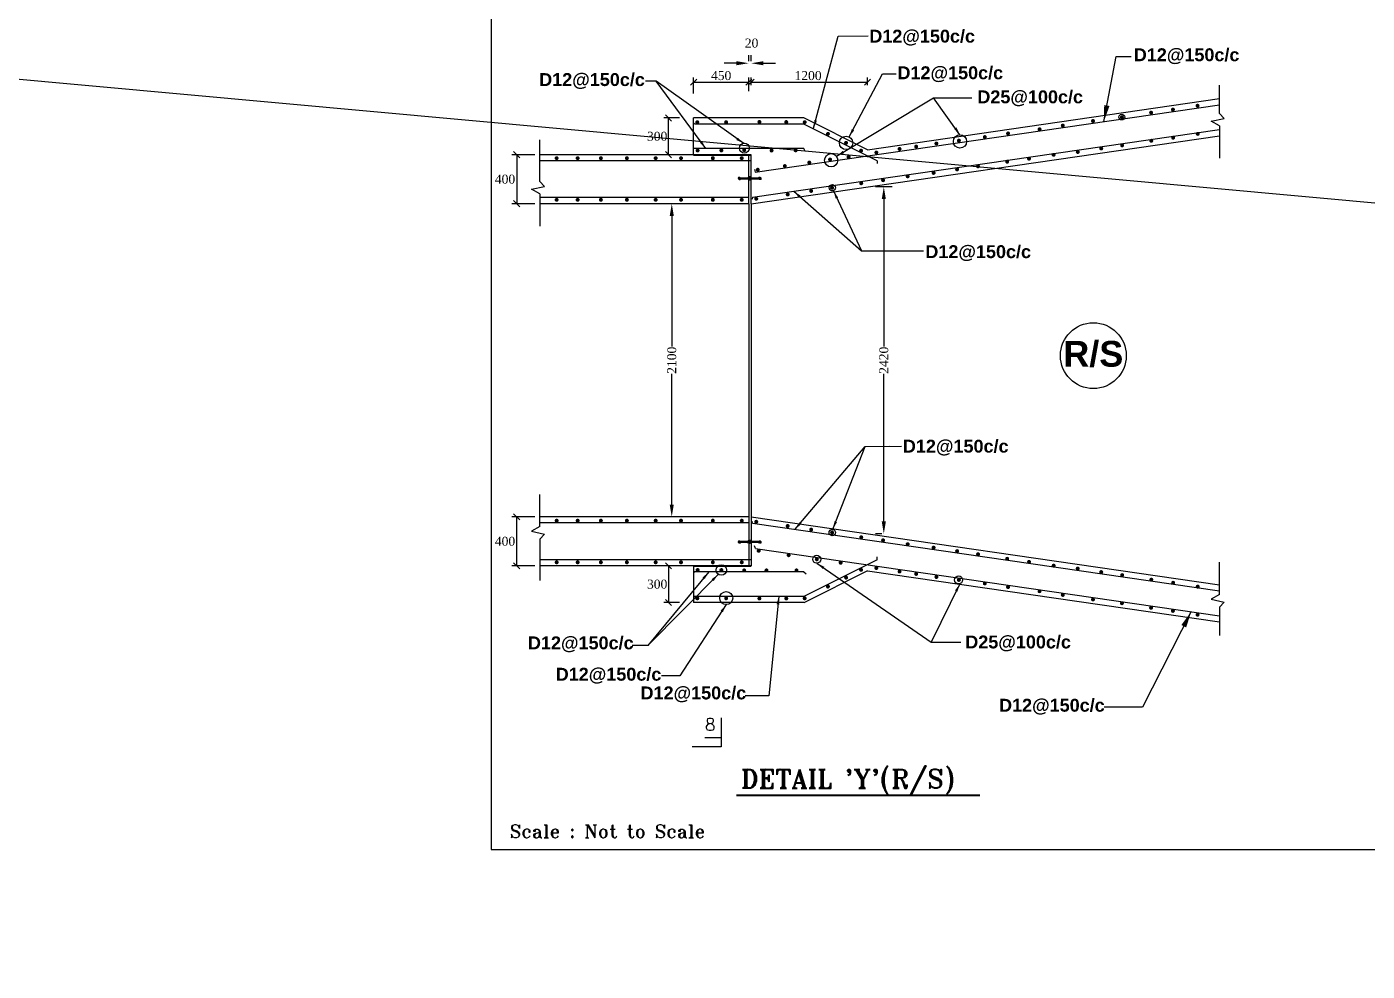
# Model space of a CAD drawing. Extents: x -298162 to 1078160, y -513173 to -216568.
# Drawn here: x 387188 to 403610, y -290084 to -278521 of the extents above; entities that cross this region are included whole.
import ezdxf

# ---------------------------------------------------------------- set-up
doc = ezdxf.new("R2010")
doc.units = 0
doc.header["$MEASUREMENT"] = 0
doc.layers.get('0').update_dxf_attribs({"linetype": 'CONTINUOUS'})
doc.layers.get('DEFPOINTS').update_dxf_attribs({"linetype": 'CONTINUOUS'})
doc.layers.add('LINE', color=7, linetype='CONTINUOUS')
doc.layers.add('TEXT', color=10, linetype='CONTINUOUS')
doc.styles.add('BIG', font='ROMANT.SHX')
doc.styles.add('RB', font='sanssb__.ttf')
doc.styles.get("Standard").update_dxf_attribs({"font": 'times.ttf', "height": 250})
doc.dimstyles.new('3', dxfattribs={"dimtxt": 225, "dimasz": 350, "dimexe": 100, "dimexo": 25, "dimgap": 9, "dimtad": 0, "dimdec": 0, "dimzin": 0, "dimdsep": 46, "dimtxsty": 'Standard', "dimcen": 0, "dimclrt": 256, "dimadec": 0, "dimazin": 0, "dimtfac": 1, "dimtdec": 0, "dimtofl": 0, "dimtmove": 2, "dimatfit": 3, "dimfxl": 1, "dimtolj": 1, "dimtzin": 0, "dimarcsym": 0})
doc.dimstyles.new('Oblique', dxfattribs={"dimtxt": 75, "dimasz": 75, "dimexe": 60, "dimexo": 60, "dimgap": 25, "dimtad": 2, "dimtih": 1, "dimtoh": 1, "dimdec": 0, "dimzin": 0, "dimdsep": 46, "dimtxsty": 'Standard', "dimblk": 'OBLIQUE', "dimcen": 0, "dimadec": 0, "dimazin": 0, "dimtfac": 1, "dimtdec": 0, "dimtofl": 0, "dimtmove": 0, "dimatfit": 3, "dimldrblk": 'NONE', "dimfxl": 1, "dimtolj": 1, "dimtzin": 0, "dimarcsym": 0})

# ---------------------------------------------------------------- blocks, each defined once
blk = doc.blocks.new('_Oblique')
at = {"color": 0, "linetype": 'ByBlock', "lineweight": -2}
blk.add_line((-0.5, -0.5), (0.5, 0.5), dxfattribs=at)
blk = doc.blocks.new('*D582')
at = {"layer": 'DEFPOINTS', "color": 0, "lineweight": -2}
for p in [(395204, -285121), (395051, -285571), (395246, -285571)]:
    blk.add_point(p, dxfattribs=at)
at = {"layer": 'LINE', "color": 0, "lineweight": -2}
for p, q in [((395144, -285121), (394991, -285121)), ((395051, -285121), (395051, -285571)), ((395186, -285571), (394991, -285571))]:
    blk.add_line(p, q, dxfattribs=at)
at = {"layer": 'LINE', "color": 0, "lineweight": -2, "xscale": 75, "yscale": 75, "zscale": 75}
for p, rotation in [((395051, -285121), 90), ((395051, -285571), 270)]:
    blk.add_blockref('_Oblique', p, dxfattribs=dict(at, rotation=rotation))
at = {"layer": 'LINE', "color": 0, "insert": (394911, -285346), "char_height": 250, "attachment_point": 5}
blk.add_mtext('\\A1;{\\H0.44x;300}', dxfattribs=at)
blk = doc.blocks.new('_None')
blk = doc.blocks.new('1')
at = {"layer": 'LINE', "const_width": 25}
blk.add_lwpolyline([(12, 0, 1), (37, 0, 1)], format="xyb", close=True, dxfattribs=at)
blk = doc.blocks.new('2')
at = {"layer": 'LINE'}
blk.add_blockref('1', (-25, -25), dxfattribs=at)
blk = doc.blocks.new('*D583')
at = {"layer": 'DEFPOINTS', "color": 0, "lineweight": -2}
for p in [(393190, -284521), (393472, -284521), (393472, -285121)]:
    blk.add_point(p, dxfattribs=at)
at = {"layer": 'LINE', "color": 0, "lineweight": -2}
for p, q in [((393412, -284521), (393130, -284521)), ((393190, -285121), (393190, -284521)), ((393412, -285121), (393130, -285121))]:
    blk.add_line(p, q, dxfattribs=at)
at = {"layer": 'LINE', "color": 0, "lineweight": -2, "xscale": 75, "yscale": 75, "zscale": 75}
for p, rotation in [((393190, -284521), 90), ((393190, -285121), 270)]:
    blk.add_blockref('_Oblique', p, dxfattribs=dict(at, rotation=rotation))
at = {"layer": 'LINE', "color": 0, "insert": (393047, -284821), "char_height": 250, "attachment_point": 5}
blk.add_mtext('\\A1;{\\H0.44x;400}', dxfattribs=at)
blk = doc.blocks.new('*D584')
at = {"layer": 'DEFPOINTS', "color": 0, "lineweight": -2}
for p in [(395051, -279637), (395246, -279637), (395204, -280087)]:
    blk.add_point(p, dxfattribs=at)
at = {"layer": 'LINE', "color": 0, "lineweight": -2}
for p, q in [((395186, -279637), (394991, -279637)), ((395051, -280087), (395051, -279637)), ((395144, -280087), (394991, -280087))]:
    blk.add_line(p, q, dxfattribs=at)
at = {"layer": 'LINE', "color": 0, "lineweight": -2, "xscale": 75, "yscale": 75, "zscale": 75}
for p, rotation in [((395051, -279637), 90), ((395051, -280087), 270)]:
    blk.add_blockref('_Oblique', p, dxfattribs=dict(at, rotation=rotation))
at = {"layer": 'LINE', "color": 0, "insert": (394911, -279862), "char_height": 250, "attachment_point": 5}
blk.add_mtext('\\A1;{\\H0.44x;300}', dxfattribs=at)
blk = doc.blocks.new('*D585')
at = {"layer": 'DEFPOINTS', "color": 0, "lineweight": -2}
for p in [(396063, -279296), (397488, -279200), (397488, -279296)]:
    blk.add_point(p, dxfattribs=at)
at = {"layer": 'LINE', "color": 0, "lineweight": -2}
for p, q in [((396063, -279236), (396063, -279140)), ((397488, -279236), (397488, -279140)), ((396063, -279200), (397488, -279200))]:
    blk.add_line(p, q, dxfattribs=at)
at = {"layer": 'LINE', "color": 0, "lineweight": -2, "xscale": 75, "yscale": 75, "zscale": 75, "rotation": 180}
blk.add_blockref('_Oblique', (396063, -279200), dxfattribs=at)
at = {"layer": 'LINE', "color": 0, "lineweight": -2, "xscale": 75, "yscale": 75, "zscale": 75}
blk.add_blockref('_Oblique', (397488, -279200), dxfattribs=at)
at = {"layer": 'LINE', "color": 0, "insert": (396760, -279119), "char_height": 250, "attachment_point": 5}
blk.add_mtext('\\A1;{\\H0.44x;1200}', dxfattribs=at)
blk = doc.blocks.new('*D586')
at = {"layer": 'DEFPOINTS', "color": 0, "lineweight": -2}
for p in [(396033, -279200), (395358, -279399), (396033, -279368)]:
    blk.add_point(p, dxfattribs=at)
at = {"layer": 'LINE', "color": 0, "lineweight": -2}
for p, q in [((395358, -279339), (395358, -279140)), ((396033, -279308), (396033, -279140)), ((395358, -279200), (396033, -279200))]:
    blk.add_line(p, q, dxfattribs=at)
at = {"layer": 'LINE', "color": 0, "lineweight": -2, "xscale": 75, "yscale": 75, "zscale": 75, "rotation": 180}
blk.add_blockref('_Oblique', (395358, -279200), dxfattribs=at)
at = {"layer": 'LINE', "color": 0, "lineweight": -2, "xscale": 75, "yscale": 75, "zscale": 75}
blk.add_blockref('_Oblique', (396033, -279200), dxfattribs=at)
at = {"layer": 'LINE', "color": 0, "insert": (395695, -279119), "char_height": 250, "attachment_point": 5}
blk.add_mtext('\\A1;{\\H0.44x;450}', dxfattribs=at)
blk = doc.blocks.new('*D587')
at = {"layer": 'DEFPOINTS', "color": 0, "lineweight": -2}
for p in [(393472, -280087), (393190, -280687), (393472, -280687)]:
    blk.add_point(p, dxfattribs=at)
at = {"layer": 'LINE', "color": 0, "lineweight": -2}
for p, q in [((393412, -280087), (393130, -280087)), ((393190, -280087), (393190, -280687)), ((393412, -280687), (393130, -280687))]:
    blk.add_line(p, q, dxfattribs=at)
at = {"layer": 'LINE', "color": 0, "lineweight": -2, "xscale": 75, "yscale": 75, "zscale": 75}
for p, rotation in [((393190, -280087), 90), ((393190, -280687), 270)]:
    blk.add_blockref('_Oblique', p, dxfattribs=dict(at, rotation=rotation))
at = {"layer": 'LINE', "color": 0, "insert": (393047, -280387), "char_height": 250, "attachment_point": 5}
blk.add_mtext('\\A1;{\\H0.44x;400}', dxfattribs=at)
blk = doc.blocks.new('*D590')
at = {"layer": 'DEFPOINTS', "color": 0, "linetype": 'ByBlock', "lineweight": -2}
for p in [(397816, -280480), (397688, -284728), (397688, -284728)]:
    blk.add_point(p, dxfattribs=at)
at = {"layer": 'LINE', "color": 0, "linetype": 'ByBlock', "lineweight": -2}
for p, q in [((397791, -280480), (397588, -280480)), ((397688, -280630), (397688, -282437)), ((397688, -284578), (397688, -282771)), ((397663, -284728), (397588, -284728))]:
    blk.add_line(p, q, dxfattribs=at)
for points in [[(397663, -280630), (397713, -280630), (397688, -280480)], [(397663, -284578), (397713, -284578), (397688, -284728)]]:
    blk.add_solid(points, dxfattribs=at)
at = {"layer": 'LINE', "linetype": 'ByBlock', "lineweight": -2, "insert": (397688, -282604), "char_height": 250, "attachment_point": 5, "rotation": 90}
blk.add_mtext('\\A1;{\\H0.44x;2420}', dxfattribs=at)
blk = doc.blocks.new('*D591')
at = {"layer": 'DEFPOINTS', "color": 0, "linetype": 'ByBlock', "lineweight": -2}
for p in [(395219, -280687), (395090, -284521), (395219, -284521)]:
    blk.add_point(p, dxfattribs=at)
at = {"layer": 'LINE', "color": 0, "linetype": 'ByBlock', "lineweight": -2}
for p, q in [((395194, -280687), (394990, -280687)), ((395090, -280837), (395090, -282437)), ((395090, -284371), (395090, -282771)), ((395194, -284521), (394990, -284521))]:
    blk.add_line(p, q, dxfattribs=at)
for points in [[(395065, -280837), (395115, -280837), (395090, -280687)], [(395065, -284371), (395115, -284371), (395090, -284521)]]:
    blk.add_solid(points, dxfattribs=at)
at = {"layer": 'LINE', "linetype": 'ByBlock', "lineweight": -2, "insert": (395090, -282604), "char_height": 250, "attachment_point": 5, "rotation": 90}
blk.add_mtext('\\A1;{\\H0.44x;2100}', dxfattribs=at)
blk = doc.blocks.new('*D592')
at = {"layer": 'DEFPOINTS', "color": 0, "linetype": 'ByBlock', "lineweight": -2}
for p in [(396033, -278967), (396033, -278967), (396063, -278967)]:
    blk.add_point(p, dxfattribs=at)
at = {"layer": 'LINE', "color": 0, "linetype": 'ByBlock', "lineweight": -2}
for p, q in [((395883, -278967), (395733, -278967)), ((396033, -278942), (396033, -278867)), ((396063, -278942), (396063, -278867)), ((396213, -278967), (396363, -278967))]:
    blk.add_line(p, q, dxfattribs=at)
for points in [[(395883, -278942), (395883, -278992), (396033, -278967)], [(396213, -278942), (396213, -278992), (396063, -278967)]]:
    blk.add_solid(points, dxfattribs=at)
at = {"layer": 'LINE', "linetype": 'ByBlock', "lineweight": -2, "insert": (396068, -278721), "char_height": 250, "attachment_point": 5}
blk.add_mtext('\\A1;{\\H0.44x;20}', dxfattribs=at)
blk = doc.blocks.new('*X25')
at = {"color": 0}
for p, q in [((9135, -17806), (9484, -17457)), ((9135, -17789), (9466, -17457)), ((9135, -17770), (9448, -17458)), ((9136, -17823), (9501, -17458)), ((9137, -17839), (9517, -17460)), ((9137, -17750), (9428, -17460)), ((9140, -17854), (9532, -17462)), ((9141, -17729), (9407, -17463)), ((9143, -17869), (9547, -17465)), ((9146, -17706), (9384, -17468)), ((9146, -17883), (9561, -17469)), ((9150, -17896), (9574, -17473)), ((9154, -17680), (9358, -17476)), ((9155, -17910), (9587, -17477)), ((9160, -17922), (9600, -17482)), ((9165, -17935), (9613, -17487)), ((9167, -17650), (9328, -17489)), ((9171, -17947), (9624, -17493)), ((9177, -17958), (9636, -17499)), ((9184, -17969), (9647, -17506)), ((9189, -17610), (9288, -17511)), ((9190, -17980), (9658, -17513)), ((9198, -17991), (9669, -17520)), ((9205, -18001), (9679, -17527)), ((9213, -18011), (9688, -17535)), ((9221, -18020), (9698, -17543)), ((9230, -18029), (9707, -17552)), ((9239, -18038), (9716, -17561)), ((9248, -18046), (9724, -17570)), ((9257, -18055), (9732, -17580)), ((9267, -18062), (9740, -17589)), ((9277, -18070), (9748, -17600)), ((9288, -18077), (9755, -17610)), ((9299, -18084), (9769, -17614)), ((9310, -18090), (9786, -17614)), ((9322, -18096), (9804, -17614)), ((9334, -18102), (9822, -17614)), ((9346, -18107), (9839, -17614)), ((9359, -18112), (9857, -17614)), ((9372, -18117), (9875, -17614)), ((9386, -18120), (9892, -17614)), ((9400, -18124), (9910, -17614)), ((9415, -18127), (9928, -17614)), ((9430, -18129), (9945, -17614)), ((9446, -18131), (9963, -17614)), ((9463, -18132), (9981, -17614)), ((9481, -18132), (9998, -17614)), ((9500, -18131), (10016, -17614)), ((9520, -18128), (10034, -17614)), ((9541, -18125), (10051, -17614)), ((9564, -18119), (10069, -17614)), ((9591, -18110), (10087, -17614)), ((9622, -18096), (10104, -17614)), ((9666, -18071), (9748, -17988)), ((9762, -17974), (10122, -17614)), ((9780, -17974), (10140, -17614)), ((9797, -17974), (10157, -17614)), ((9815, -17974), (10175, -17614)), ((9833, -17974), (10193, -17614)), ((9850, -17974), (10210, -17614)), ((9868, -17974), (10228, -17614)), ((9886, -17974), (10246, -17614)), ((9904, -17974), (10264, -17614)), ((9921, -17974), (10281, -17614)), ((9939, -17974), (10299, -17614)), ((9957, -17974), (10317, -17614)), ((9974, -17974), (10334, -17614)), ((9992, -17974), (10352, -17614)), ((10010, -17974), (10370, -17614)), ((10027, -17974), (10387, -17614)), ((10045, -17974), (10405, -17614)), ((10063, -17974), (10423, -17614)), ((10080, -17974), (10440, -17614)), ((10098, -17974), (10458, -17614)), ((10116, -17974), (10476, -17614)), ((10133, -17974), (10493, -17614)), ((10151, -17974), (10511, -17614)), ((10169, -17974), (10529, -17614)), ((10186, -17974), (10546, -17614)), ((10204, -17974), (10564, -17614)), ((10222, -17974), (10582, -17614)), ((10239, -17974), (10599, -17614)), ((10257, -17974), (10617, -17614)), ((10275, -17974), (10635, -17614)), ((10292, -17974), (10652, -17614)), ((10310, -17974), (10670, -17614)), ((10328, -17974), (10688, -17614)), ((10345, -17974), (10705, -17614)), ((10363, -17974), (10723, -17614)), ((10381, -17974), (10741, -17614)), ((10399, -17974), (10759, -17614)), ((10416, -17974), (10776, -17614)), ((10434, -17974), (10794, -17614)), ((10452, -17974), (10812, -17614)), ((10469, -17974), (10829, -17614)), ((10487, -17974), (10847, -17614)), ((10505, -17974), (10865, -17614)), ((10522, -17974), (10882, -17614)), ((10540, -17974), (10900, -17614)), ((10558, -17974), (10918, -17614)), ((10575, -17974), (10935, -17614)), ((10593, -17974), (10953, -17614)), ((10611, -17974), (10971, -17614)), ((10628, -17974), (10988, -17614)), ((10646, -17974), (11006, -17614)), ((10664, -17974), (11024, -17614)), ((10681, -17974), (11041, -17614)), ((10699, -17974), (11059, -17614)), ((10717, -17974), (11077, -17614)), ((10734, -17974), (11094, -17614)), ((10752, -17974), (11112, -17614)), ((10770, -17974), (11130, -17614)), ((10787, -17974), (11147, -17614)), ((10805, -17974), (11165, -17614)), ((10823, -17974), (11183, -17614)), ((10840, -17974), (11200, -17614)), ((10858, -17974), (11218, -17614)), ((10876, -17974), (11236, -17614)), ((10893, -17974), (11253, -17614)), ((10911, -17974), (11271, -17614)), ((10929, -17974), (11289, -17614)), ((10947, -17974), (11307, -17614)), ((10964, -17974), (11324, -17614)), ((10982, -17974), (11342, -17614)), ((11000, -17974), (11360, -17614)), ((11017, -17974), (11377, -17614)), ((11035, -17974), (11395, -17614)), ((11053, -17974), (11413, -17614)), ((11070, -17974), (11430, -17614)), ((11088, -17974), (11448, -17614)), ((11106, -17974), (11466, -17614)), ((11123, -17974), (11483, -17614)), ((11141, -17974), (11501, -17614)), ((11159, -17974), (11519, -17614)), ((11176, -17974), (11536, -17614)), ((11194, -17974), (11554, -17614)), ((11212, -17974), (11572, -17614)), ((11229, -17974), (11589, -17614)), ((11247, -17974), (11607, -17614)), ((11265, -17974), (11625, -17614)), ((11282, -17974), (11642, -17614)), ((11300, -17974), (11660, -17614)), ((11318, -17974), (11678, -17614)), ((11335, -17974), (11695, -17614)), ((11353, -17974), (11713, -17614)), ((11371, -17974), (11731, -17614)), ((11388, -17974), (11748, -17614)), ((11406, -17974), (11766, -17614)), ((11424, -17974), (11784, -17614)), ((11441, -17974), (11801, -17614)), ((11459, -17974), (11819, -17614)), ((11477, -17974), (11837, -17614)), ((11495, -17974), (11855, -17614)), ((11512, -17974), (12196, -17291)), ((11530, -17974), (12219, -17285)), ((11548, -17974), (12240, -17282)), ((11565, -17974), (12260, -17279)), ((11583, -17974), (12280, -17277)), ((11601, -17974), (12298, -17277)), ((11618, -17974), (12316, -17277)), ((11636, -17974), (12333, -17277)), ((11654, -17974), (12349, -17279)), ((11671, -17974), (12365, -17280)), ((11689, -17974), (12380, -17283)), ((11707, -17974), (12395, -17285)), ((11724, -17974), (12410, -17289)), ((11742, -17974), (12424, -17292)), ((11760, -17974), (12438, -17296)), ((11777, -17974), (12451, -17300)), ((11795, -17974), (12464, -17305)), ((11813, -17974), (12477, -17310)), ((11830, -17974), (12489, -17315)), ((11848, -17974), (12501, -17321)), ((11866, -17974), (12513, -17327)), ((11878, -17591), (12171, -17298)), ((11883, -17974), (12525, -17333)), ((11888, -17563), (12144, -17307)), ((11901, -17532), (12112, -17321)), ((11901, -17974), (12536, -17339)), ((11919, -17974), (12547, -17346)), ((11922, -17494), (12074, -17342)), ((11933, -17977), (12558, -17353)), ((11941, -17988), (12568, -17360)), ((11948, -17998), (12578, -17368)), ((11956, -18008), (12588, -17375)), ((11964, -18018), (12598, -17383)), ((11972, -18027), (12607, -17392)), ((11974, -17424), (12004, -17394)), ((11980, -18036), (12617, -17400)), ((11989, -18045), (12626, -17409)), ((11998, -18054), (12634, -17418)), ((12007, -18062), (12643, -17427)), ((12017, -18071), (12651, -17436)), ((12027, -18079), (12659, -17446)), ((12036, -18086), (12667, -17456)), ((12047, -18094), (12674, -17466)), ((12057, -18101), (12681, -17477)), ((12068, -18108), (12688, -17488)), ((12079, -18115), (12695, -17499)), ((12090, -18121), (12701, -17510)), ((12102, -18127), (12707, -17521)), ((12114, -18133), (12713, -17533)), ((12126, -18138), (12719, -17545)), ((12138, -18144), (12724, -17558)), ((12151, -18149), (12729, -17570)), ((12164, -18153), (12734, -17584)), ((12177, -18158), (12738, -17597)), ((12191, -18161), (12742, -17611)), ((12205, -18165), (12756, -17614)), ((12220, -18168), (12774, -17614)), ((12235, -18171), (12791, -17614)), ((12250, -18173), (12809, -17614)), ((12266, -18175), (12827, -17614)), ((12283, -18176), (12844, -17614)), ((12300, -18177), (12862, -17614)), ((12317, -18177), (12880, -17614)), ((12336, -18176), (12898, -17614)), ((12355, -18174), (12915, -17614)), ((12376, -18171), (12933, -17614)), ((12397, -18168), (12951, -17614)), ((12420, -18162), (12968, -17614)), ((12445, -18155), (12986, -17614)), ((12473, -18145), (13004, -17614)), ((12504, -18131), (13021, -17614)), ((12544, -18109), (13039, -17614)), ((12697, -17974), (13057, -17614)), ((12714, -17974), (13074, -17614)), ((12732, -17974), (13092, -17614)), ((12750, -17974), (13110, -17614)), ((12767, -17974), (13127, -17614)), ((12785, -17974), (13145, -17614)), ((12803, -17974), (13163, -17614)), ((12820, -17974), (13180, -17614)), ((12838, -17974), (13198, -17614)), ((12856, -17974), (13216, -17614)), ((12873, -17974), (13233, -17614)), ((12891, -17974), (13251, -17614)), ((12909, -17974), (13269, -17614)), ((12926, -17974), (13286, -17614)), ((12944, -17974), (13304, -17614)), ((12962, -17974), (13322, -17614)), ((12979, -17974), (13339, -17614)), ((12997, -17974), (13357, -17614)), ((13015, -17974), (13375, -17614)), ((13032, -17974), (13392, -17614)), ((13050, -17974), (13410, -17614)), ((13068, -17974), (13428, -17614)), ((13086, -17974), (13446, -17614)), ((13103, -17974), (13463, -17614)), ((13121, -17974), (13481, -17614)), ((13139, -17974), (13499, -17614)), ((13156, -17974), (13516, -17614)), ((13174, -17974), (13534, -17614)), ((13192, -17974), (13552, -17614)), ((13209, -17974), (13569, -17614)), ((13227, -17974), (13587, -17614)), ((13245, -17974), (13605, -17614)), ((13262, -17974), (13622, -17614)), ((13280, -17974), (13640, -17614)), ((13298, -17974), (13658, -17614)), ((13315, -17974), (13675, -17614)), ((13333, -17974), (13693, -17614)), ((13351, -17974), (13711, -17614)), ((13368, -17974), (13728, -17614)), ((13386, -17974), (13746, -17614)), ((13404, -17974), (13764, -17614)), ((13421, -17974), (13781, -17614)), ((13439, -17974), (13799, -17614)), ((13457, -17974), (13817, -17614)), ((13474, -17974), (13834, -17614)), ((13492, -17974), (13852, -17614)), ((13510, -17974), (13870, -17614)), ((13527, -17974), (13887, -17614)), ((13545, -17974), (13905, -17614)), ((13563, -17974), (13923, -17614)), ((13580, -17974), (13940, -17614)), ((13598, -17974), (13958, -17614)), ((13616, -17974), (13976, -17614)), ((13634, -17974), (13994, -17614)), ((13651, -17974), (14011, -17614)), ((13669, -17974), (14029, -17614)), ((13687, -17974), (14047, -17614)), ((13704, -17974), (14064, -17614)), ((13722, -17974), (14082, -17614)), ((13740, -17974), (14100, -17614)), ((13757, -17974), (14117, -17614)), ((13775, -17974), (14135, -17614)), ((13793, -17974), (14153, -17614)), ((13810, -17974), (14170, -17614)), ((13828, -17974), (14188, -17614)), ((13846, -17974), (14206, -17614)), ((13863, -17974), (14223, -17614)), ((13881, -17974), (14241, -17614)), ((13899, -17974), (14259, -17614)), ((13916, -17974), (14276, -17614)), ((13934, -17974), (14294, -17614)), ((13952, -17974), (14312, -17614)), ((13969, -17974), (14329, -17614)), ((13987, -17974), (14347, -17614)), ((14005, -17974), (14365, -17614)), ((14022, -17974), (14382, -17614)), ((14040, -17974), (14400, -17614)), ((14058, -17974), (14418, -17614)), ((14075, -17974), (14435, -17614)), ((14093, -17974), (14453, -17614)), ((14111, -17974), (14471, -17614)), ((14128, -17974), (14488, -17614)), ((14146, -17974), (14506, -17614)), ((14164, -17974), (14524, -17614)), ((14182, -17974), (14542, -17614)), ((14199, -17974), (14559, -17614)), ((14217, -17974), (14577, -17614)), ((14235, -17974), (14595, -17614)), ((14252, -17974), (14612, -17614)), ((14270, -17974), (14630, -17614)), ((14288, -17974), (14648, -17614)), ((14305, -17974), (14665, -17614)), ((14323, -17974), (14683, -17614)), ((14341, -17974), (14701, -17614)), ((14358, -17974), (14718, -17614)), ((14376, -17974), (14736, -17614)), ((14394, -17974), (14754, -17614)), ((14411, -17974), (14771, -17614)), ((14429, -17974), (14789, -17614)), ((14447, -17974), (14807, -17614)), ((14464, -17974), (14824, -17614)), ((14482, -17974), (14842, -17614)), ((14500, -17974), (14970, -17504)), ((14517, -17974), (15006, -17485)), ((14535, -17974), (15035, -17474)), ((14553, -17974), (15060, -17467)), ((14570, -17974), (15083, -17462)), ((14588, -17974), (15103, -17459)), ((14606, -17974), (15123, -17457)), ((14623, -17974), (15141, -17457)), ((14641, -17974), (15158, -17457)), ((14659, -17974), (15175, -17458)), ((14677, -17974), (15191, -17460)), ((14694, -17974), (15206, -17463)), ((14712, -17974), (15220, -17466)), ((14730, -17974), (15234, -17469)), ((14747, -17974), (15248, -17474)), ((14765, -17974), (15261, -17478)), ((14783, -17974), (15273, -17483)), ((14800, -17974), (15286, -17489)), ((14818, -17974), (15297, -17495)), ((14836, -17974), (15309, -17501)), ((14853, -17974), (15320, -17507)), ((14862, -17983), (15331, -17514)), ((14870, -17993), (15341, -17522)), ((14877, -18003), (15351, -17529)), ((14885, -18013), (15361, -17537)), ((14893, -18022), (15370, -17546)), ((14902, -18031), (15379, -17554)), ((14911, -18040), (15388, -17563)), ((14920, -18049), (15396, -17572)), ((14930, -18057), (15405, -17582)), ((14940, -18064), (15412, -17592)), ((14950, -18072), (15420, -17602)), ((14961, -18079), (15427, -17613)), ((14972, -18086), (15433, -17624)), ((14983, -18092), (15440, -17635)), ((14995, -18098), (15446, -17647)), ((15007, -18103), (15451, -17659)), ((15019, -18109), (15456, -17672)), ((15032, -18113), (15461, -17684)), ((15046, -18118), (15465, -17698)), ((15060, -18121), (15469, -17712)), ((15074, -18125), (15473, -17726)), ((15089, -18127), (15475, -17741)), ((15104, -18130), (15477, -17757)), ((15121, -18131), (15479, -17773)), ((15138, -18132), (15479, -17790)), ((15156, -18131), (15479, -17808)), ((15175, -18130), (15478, -17827)), ((15195, -18127), (15475, -17847)), ((15217, -18123), (15471, -17869)), ((15241, -18117), (15465, -17893)), ((15268, -18107), (15455, -17920)), ((15302, -18092), (15439, -17954)), ((15354, -18057), (15405, -18006))]:
    blk.add_line(p, q, dxfattribs=at)

msp = doc.modelspace()

# ---------------------------------------------------------------- linework, layer by layer
at = {"layer": 'LINE', "color": 1, "linetype": 'ByBlock', "lineweight": -2}
msp.add_line((-298162.249, -216567.594), (1078159.826, -342283.3), dxfattribs=at)
at = {"layer": 'LINE', "color": 0, "linetype": 'ByBlock', "lineweight": -2}
for p, q in [((401800.429, -279581.925), (401800.429, -279234.33)), ((396110.352, -280301.078), (401800.429, -279475.561)), ((397487.644, -280025.561), (401800.429, -279399.775)), ((395357.644, -280086.828), (395357.644, -279636.828)), ((396710.18, -279636.828), (395357.644, -279636.828)), ((397487.644, -280025.561), (396707.644, -279635.561)), ((401699.096, -279676.773), (401857.477, -279641.858)), ((401857.477, -279641.858), (401800.429, -279581.925)), ((395369.036, -279711.828), (395363.622, -279701.566)), ((396707.644, -279711.828), (395369.036, -279711.828)), ((396079.117, -280608.663), (401800.429, -279778.501)), ((397605.123, -280160.567), (396707.644, -279711.828)), ((401800.429, -279734.623), (401699.096, -279676.773)), ((401800.429, -279734.623), (401800.429, -280129.516)), ((393472.23, -280414.478), (393472.23, -279906.535)), ((396062.644, -280686.828), (401800.429, -279854.275)), ((396062.644, -280086.828), (393472.23, -280086.828)), ((396062.644, -280161.828), (393472.23, -280161.828)), ((395366.266, -280011.828), (395364.263, -280005.645)), ((396707.644, -280011.828), (395366.266, -280011.828)), ((396032.644, -280686.828), (396032.644, -280086.828)), ((396062.644, -280686.828), (396062.644, -280086.828)), ((396724.41, -280044.322), (396707.644, -280011.828)), ((397605.123, -280160.567), (397607.375, -280195.544)), ((396102.468, -280269.707), (396110.981, -280301.683)), ((393370.897, -280509.326), (393529.278, -280474.41)), ((393529.278, -280474.41), (393472.23, -280414.478)), ((393472.23, -280567.175), (393370.897, -280509.326)), ((393472.23, -280567.175), (393472.23, -280962.068)), ((396032.644, -280611.828), (393472.23, -280611.828)), ((396079.117, -280608.663), (396075.138, -280633.003)), ((396032.644, -280686.828), (393472.23, -280686.828)), ((396032.644, -280686.828), (396032.644, -284520.931)), ((396062.644, -280686.828), (396062.644, -284520.931)), ((393472.23, -284640.584), (393472.23, -284245.691)), ((396032.644, -284520.931), (393472.23, -284520.931)), ((396032.644, -284595.931), (393472.23, -284595.931)), ((396032.644, -284520.931), (396032.644, -285120.931)), ((396062.644, -284520.931), (396062.644, -285120.931)), ((396062.644, -284520.931), (401800.429, -285353.484)), ((396079.117, -284599.096), (396075.138, -284574.756)), ((396079.117, -284599.096), (401800.429, -285429.259)), ((393472.23, -284640.584), (393370.897, -284698.433)), ((393370.897, -284698.433), (393529.278, -284733.349)), ((393529.278, -284733.349), (393472.23, -284793.281)), ((393472.23, -284793.281), (393472.23, -285301.225)), ((396117.231, -284907.43), (396102.272, -284875.454)), ((396117.231, -284907.43), (401800.429, -285732.199)), ((396062.644, -285045.931), (393472.23, -285045.931)), ((397605.123, -285047.192), (396707.644, -285495.931)), ((397605.123, -285047.192), (397607.375, -285012.215)), ((401800.429, -285473.137), (401800.429, -285078.244)), ((396062.644, -285120.931), (393472.23, -285120.931)), ((395357.644, -285120.931), (395357.644, -285570.931)), ((395366.266, -285195.931), (395364.263, -285202.114)), ((396707.644, -285195.931), (395366.266, -285195.931)), ((397487.644, -285182.199), (396707.644, -285572.199)), ((396707.644, -285195.931), (396738.209, -285220.998)), ((397487.644, -285182.199), (401800.429, -285807.984)), ((396710.18, -285570.931), (395357.644, -285570.931)), ((395369.036, -285495.931), (395363.622, -285506.193)), ((396707.644, -285495.931), (395369.036, -285495.931)), ((401800.429, -285473.137), (401699.096, -285530.986)), ((401699.096, -285530.986), (401857.477, -285565.902)), ((401857.477, -285565.902), (401800.429, -285625.834)), ((401800.429, -285625.834), (401800.429, -285973.429))]:
    msp.add_line(p, q, dxfattribs=at)
at = {"layer": 'LINE', "color": 0, "linetype": 'ByBlock', "lineweight": 40}
for p, q in [((395357.644, -280086.828), (396062.644, -280086.828)), ((395357.644, -285120.931), (396062.644, -285120.931)), ((395883.215, -287930.881), (398865.167, -287930.881))]:
    msp.add_line(p, q, dxfattribs=at)
at = {"layer": 'LINE', "color": 0}
for p, q in [((395693.92, -286982.802), (395693.92, -287336.802)), ((395693.92, -286982.802), (395693.92, -287336.802)), ((395693.92, -287227.802), (395495.92, -287227.802)), ((395693.92, -287336.802), (395340.92, -287336.802))]:
    msp.add_line(p, q, dxfattribs=at)
msp.add_lwpolyline([(392878.688, -288594.305), (421340.334, -288594.305), (421340.334, -268467.855), (392878.688, -268467.855)], close=True, dxfattribs=at)
at = {"layer": 'LINE', "color": 0, "linetype": 'ByBlock', "lineweight": -2}
for centre, radius in [((400603.723, -279626.306), 35.851), ((395979.738, -280006.113), 61.082), ((397225.701, -279942.587), 82.316), ((398621.491, -279924.671), 81.495), ((397043.088, -280155.478), 81.495), ((397057.383, -280491.308), 39.376), ((400255.05, -282547.733), 403.542), ((397056.845, -284714.26), 39.376), ((396866.713, -285040.445), 48.975), ((395697.402, -285172.355), 63.416), ((398604.05, -285293.63), 48.975), ((395757.481, -285516.27), 79.301)]:
    msp.add_circle(centre, radius, dxfattribs=at)

# ---------------------------------------------------------------- block references
at = {"color": 0, "xscale": 0.04439999998430721, "yscale": 0.04440000001341105, "zscale": 0.0444}
for p in [(395499.707, -279587.23), (395499.707, -284038.57)]:
    msp.add_blockref('*X25', p, dxfattribs=at)
at = {"layer": 'LINE', "color": 0, "yscale": 0.9643095000064932, "zscale": 0.9643095}
for p, xscale, rotation in [((401507.75, -279489.15), -0.9643094999794131, 92.16107948832418), ((395378.465, -279690.284), -0.9643094999794131, 92.16107948832418), ((395732.063, -279690.284), -0.9643094999794131, 92.16107948832418), ((396139.917, -279687.848), -0.9643094999794131, 92.16107948832418), ((396468.964, -279688.629), -0.9643094999794131, 92.16107948832418), ((396694.755, -279689.952), -0.9643094999794131, 92.16107948832418), ((400226.658, -279675.369), -0.9643094999794131, 92.16107948832418), ((400581.655, -279630.046), -0.9643094999794131, 92.16107948832418), ((400938.597, -279573.77), -0.9643094999794131, 92.16107948832418), ((401206.301, -279536.253), -0.9643094999794131, 92.16107948832418), ((396979.46, -279833.894), -0.9643094999794131, 92.16107948832418), ((399186.131, -279828.044), -0.9643094999794131, 92.16107948832418), ((399572.113, -279777.189), -0.9643094999794131, 92.16107948832418), ((399856.759, -279731.576), -0.9643094999794131, 92.16107948832418), ((401510.26, -279833.416), -0.9643094999794131, 92.16107948832418), ((397201.85, -279943.242), -0.9643094999794131, 92.16107948832418), ((397856.883, -280018.329), -0.9643094999794131, 92.16107948832418), ((398060.599, -279988.887), -0.9643094999794131, 92.16107948832418), ((398308.538, -279951.417), -0.9643094999794131, 92.16107948832418), ((398583.813, -279915.33), -0.9643094999794131, 92.16107948832418), ((398901.449, -279872.506), -0.9643094999794131, 92.16107948832418), ((400327.727, -280011.889), -0.9643094999794131, 92.16107948832418), ((400584.165, -279974.312), -0.9643094999794131, 92.16107948832418), ((400941.107, -279918.036), -0.9643094999794131, 92.16107948832418), ((401208.811, -279880.519), -0.9643094999794131, 92.16107948832418), ((393655.342, -280130.912), -0.9643094999794131, 92.16107948832418), ((393912.869, -280130.912), -0.9643094999794131, 92.16107948832418), ((394197.495, -280130.912), -0.9643094999794131, 92.16107948832418), ((394516.009, -280130.912), -0.9643094999794131, 92.16107948832418), ((394868.566, -280130.912), -0.9643094999794131, 92.16107948832418), ((395179.518, -280130.912), -0.9643094999794131, 92.16107948832418), ((395382.692, -280037.274), -0.9643094999794131, 92.16107948832418), ((395569.019, -280130.912), -0.9643094999794131, 92.16107948832418), ((395673.552, -280036.06), -0.9643094999794131, 92.16107948832418), ((395923.582, -280130.912), -0.9643094999794131, 92.16107948832418), ((395953.517, -280032.429), -0.9643094999794131, 92.16107948832418), ((396288.774, -280037.539), -0.9643094999794131, 92.16107948832418), ((396583.078, -280034.985), -0.9643094999794131, 92.16107948832418), ((396751.311, -280184.619), -0.9643094999794131, 92.16107948832418), ((397005.601, -280146.91), -0.9643094999794131, 92.16107948832418), ((397232.707, -280116.58), -0.9643094999794131, 92.16107948832418), ((397385.493, -280039.133), -0.9643094999794131, 92.16107948832418), ((397572.741, -280062.047), -0.9643094999794131, 92.16107948832418), ((399175.39, -280174.352), -0.9643094999794131, 92.16107948832418), ((399443.094, -280136.835), -0.9643094999794131, 92.16107948832418), ((399744.543, -280089.732), -0.9643094999794131, 92.16107948832418), ((400040.068, -280054.892), -0.9643094999794131, 92.16107948832418), ((396119.381, -280272.605), -0.9643094999794131, 92.16107948832418), ((396451.717, -280227.354), -0.9643094999794131, 92.16107948832418), ((397956.451, -280353.584), -0.9643094999794131, 92.16107948832418), ((398274.351, -280311.208), -0.9643094999794131, 92.16107948832418), ((398562.01, -280268.205), -0.9643094999794131, 92.16107948832418), ((398818.448, -280230.627), -0.9643094999794131, 92.16107948832418), ((397030.356, -280494.479), -0.9643094999794131, 92.16107948832418), ((397387.298, -280438.204), -0.9643094999794131, 92.16107948832418), ((397655.002, -280400.687), -0.9643094999794131, 92.16107948832418), ((393655.342, -280640.914), -0.9643094999794131, 92.16107948832418), ((393912.869, -280640.914), -0.9643094999794131, 92.16107948832418), ((394197.495, -280640.914), -0.9643094999794131, 92.16107948832418), ((394516.009, -280640.914), -0.9643094999794131, 92.16107948832418), ((394868.566, -280640.914), -0.9643094999794131, 92.16107948832418), ((395179.518, -280640.914), -0.9643094999794131, 92.16107948832418), ((395569.019, -280640.914), -0.9643094999794131, 92.16107948832418), ((395923.582, -280640.914), -0.9643094999794131, 92.16107948832418), ((396101.068, -280627.682), -0.9643094999794131, 92.16107948832418), ((396486.259, -280575.06), -0.9643094999794131, 92.16107948832418), ((396773.917, -280532.057), -0.9643094999794131, 92.16107948832418), ((393655.342, -284566.846), 0.9643094999794131, 87.83892051167581), ((393912.869, -284566.846), 0.9643094999794131, 87.83892051167581), ((394197.495, -284566.846), 0.9643094999794131, 87.83892051167581), ((394516.009, -284566.846), 0.9643094999794131, 87.83892051167581), ((394868.566, -284566.846), 0.9643094999794131, 87.83892051167581), ((395179.518, -284566.846), 0.9643094999794131, 87.83892051167581), ((395569.019, -284566.846), 0.9643094999794131, 87.83892051167581), ((395923.582, -284566.846), 0.9643094999794131, 87.83892051167581), ((396101.068, -284580.078), 0.9643094999794131, 87.83892051167581), ((396486.259, -284632.699), 0.9643094999794131, 87.83892051167581), ((396773.917, -284675.702), 0.9643094999794131, 87.83892051167581), ((397030.356, -284713.28), 0.9643094999794131, 87.83892051167581), ((397387.298, -284769.556), 0.9643094999794131, 87.83892051167581), ((396130.842, -284936.458), 0.9643094999794131, 87.83892051167581), ((397655.002, -284807.072), 0.9643094999794131, 87.83892051167581), ((397956.451, -284854.175), 0.9643094999794131, 87.83892051167581), ((398274.351, -284896.551), 0.9643094999794131, 87.83892051167581), ((398562.01, -284939.554), 0.9643094999794131, 87.83892051167581), ((393655.342, -285076.847), 0.9643094999794131, 87.83892051167581), ((393912.869, -285076.847), 0.9643094999794131, 87.83892051167581), ((394197.495, -285076.847), 0.9643094999794131, 87.83892051167581), ((394516.009, -285076.847), 0.9643094999794131, 87.83892051167581), ((394868.566, -285076.847), 0.9643094999794131, 87.83892051167581), ((395179.518, -285076.847), 0.9643094999794131, 87.83892051167581), ((395569.019, -285076.847), 0.9643094999794131, 87.83892051167581), ((395923.582, -285076.847), 0.9643094999794131, 87.83892051167581), ((396498.193, -284989.77), 0.9643094999794131, 87.83892051167581), ((396842.862, -285039.79), 0.9643094999794131, 87.83892051167581), ((397135.255, -285082.223), 0.9643094999794131, 87.83892051167581), ((398818.448, -284977.132), 0.9643094999794131, 87.83892051167581), ((399175.39, -285033.408), 0.9643094999794131, 87.83892051167581), ((399443.094, -285070.924), 0.9643094999794131, 87.83892051167581), ((395382.692, -285170.485), 0.9643094999794131, 87.83892051167581), ((395673.552, -285171.699), 0.9643094999794131, 87.83892051167581), ((395953.517, -285175.33), 0.9643094999794131, 87.83892051167581), ((396226.005, -285175.33), 0.964309499979413, 87.83892051167581), ((396594.173, -285175.33), 0.964309499979413, 87.83892051167581), ((397201.85, -285264.517), 0.9643094999794131, 87.83892051167581), ((397385.493, -285168.627), 0.9643094999794131, 87.83892051167581), ((397572.741, -285145.713), 0.9643094999794131, 87.83892051167581), ((397856.883, -285189.431), 0.9643094999794131, 87.83892051167581), ((398060.599, -285218.872), 0.9643094999794131, 87.83892051167581), ((398308.538, -285256.343), 0.9643094999794131, 87.83892051167581), ((399744.543, -285118.027), 0.9643094999794131, 87.83892051167581), ((400040.068, -285152.867), 0.9643094999794131, 87.83892051167581), ((400327.727, -285195.87), 0.9643094999794131, 87.83892051167581), ((400584.165, -285233.448), 0.9643094999794131, 87.83892051167581), ((396979.46, -285373.865), 0.9643094999794131, 87.83892051167581), ((398583.813, -285292.429), 0.9643094999794131, 87.83892051167581), ((398901.449, -285335.253), 0.9643094999794131, 87.83892051167581), ((399186.131, -285379.716), 0.9643094999794131, 87.83892051167581), ((399572.113, -285430.57), 0.9643094999794131, 87.83892051167581), ((400941.107, -285289.723), 0.9643094999794131, 87.83892051167581), ((401208.811, -285327.24), 0.9643094999794131, 87.83892051167581), ((401510.26, -285374.343), 0.9643094999794131, 87.83892051167581), ((395378.465, -285517.475), 0.9643094999794131, 87.83892051167581), ((395732.063, -285517.475), 0.9643094999794131, 87.83892051167581), ((396139.917, -285519.911), 0.9643094999794131, 87.83892051167581), ((396468.964, -285519.131), 0.9643094999794131, 87.83892051167581), ((396694.755, -285517.807), 0.9643094999794131, 87.83892051167581), ((399856.759, -285476.183), 0.9643094999794131, 87.83892051167581), ((400226.658, -285532.39), 0.9643094999794131, 87.83892051167581), ((400581.655, -285577.714), 0.9643094999794131, 87.83892051167581), ((400938.597, -285633.989), 0.9643094999794131, 87.83892051167581), ((401206.301, -285671.506), 0.9643094999794131, 87.83892051167581), ((401507.75, -285718.609), 0.9643094999794131, 87.83892051167581)]:
    msp.add_blockref('2', p, dxfattribs=dict(at, xscale=xscale, rotation=rotation))

# ---------------------------------------------------------------- texts
at = {"layer": 'LINE', "color": 0, "linetype": 'ByBlock', "lineweight": -2, "style": 'RB'}
for s, height, p in [('D12@150c/c', 157.95, (397510.463, -278714.772)), ('D12@150c/c', 157.95, (400750.62, -278942.355)), ('D12@150c/c', 157.95, (397855.416, -279162.807)), ('D12@150c/c', 157.95, (393465.642, -279246.127)), ('D25@100c/c', 157.95, (398834.051, -279457.751)), ('D12@150c/c', 157.95, (398197.028, -281353.252)), ('R/S', 315.9, (399886.789, -282683.043)), ('D12@150c/c', 157.95, (397921.804, -283734.906)), ('D12@150c/c', 157.95, (393327.979, -286143.543)), ('D25@100c/c', 157.95, (398686.117, -286132.209)), ('D12@150c/c', 157.95, (393668.051, -286527.553)), ('D12@150c/c', 157.95, (394707.423, -286756.328)), ('D12@150c/c', 157.95, (399099.937, -286907.051))]:
    msp.add_text(s, height=height, dxfattribs=at).set_placement(p)
at = {"layer": 'LINE', "color": 0, "style": 'BIG'}
msp.add_text('Scale : Not to Scale', height=160, dxfattribs=at).set_placement((393106.88, -288451.074))
at = {"layer": 'TEXT', "color": 0, "style": 'BIG'}
for s, height, p in [('8', 150, (395496.891, -287138.88)), ("DETAIL 'Y'(R/S)", 230, (395935.019, -287842.968))]:
    msp.add_text(s, height=height, dxfattribs=at).set_placement(p)

# ---------------------------------------------------------------- dimensions: what is measured, and where the dimension line sits
at = {"layer": 'LINE', "color": 0, "linetype": 'ByBlock', "lineweight": -2}
dim = msp.add_linear_dim(base=(396032.644, -278967.226), p1=(396062.644, -278967.226), p2=(396032.644, -278967.226), text='{\\H0.44x;20}', dimstyle='3', override={"dimasz": 150, "dimfxl": 700}, dxfattribs=at)
dim.commit()
dim.dimension.update_dxf_attribs({"geometry": '*D592', "text_midpoint": (396067.822, -278720.784), "dimtype": 160})
at = {"layer": 'LINE', "color": 0}
for base, p1, p2, text, picture, middle in [((396032.644, -279199.646), (395357.644, -279398.605), (396032.644, -279367.89), '{\\H0.44x;450}', '*D586', (395695.144, -279199.646)), ((397487.644, -279199.646), (396062.644, -279296.141), (397487.644, -279296.141), '{\\H0.44x;1200}', '*D585', (396760.144, -279199.646))]:
    dim = msp.add_linear_dim(base=base, p1=p1, p2=p2, text=text, dimstyle='Oblique', override={"dimtxt": 150}, dxfattribs=at)
    dim.commit()
    dim.dimension.update_dxf_attribs({"geometry": picture, "text_midpoint": middle, "dimtype": 160})
for base, p1, p2, angle, text, picture, middle in [((395051.465, -279636.828), (395204.099, -280086.828), (395245.983, -279636.828), 270, '{\\H0.44x;300}', '*D584', (394910.834, -279861.828)), ((393189.629, -280686.828), (393472.23, -280086.828), (393472.23, -280686.828), 270, '{\\H0.44x;400}', '*D587', (393046.975, -280386.828)), ((393189.629, -284520.931), (393472.23, -285120.931), (393472.23, -284520.931), 90, '{\\H0.44x;400}', '*D583', (393046.975, -284820.931)), ((395051.465, -285570.931), (395204.099, -285120.931), (395245.983, -285570.931), 90, '{\\H0.44x;300}', '*D582', (394910.834, -285345.931))]:
    dim = msp.add_linear_dim(base=base, p1=p1, p2=p2, angle=angle, text=text, dimstyle='Oblique', override={"dimtxt": 150}, dxfattribs=at)
    dim.commit()
    dim.dimension.update_dxf_attribs({"geometry": picture, "text_midpoint": middle})
at = {"layer": 'LINE', "color": 0, "linetype": 'ByBlock', "lineweight": -2}
for base, p1, p2, text, picture, middle in [((397687.639, -284727.699), (397815.973, -280480.061), (397687.639, -284727.699), '{\\H0.44x;2420}', '*D590', (397687.639, -282603.88)), ((395090.296, -284520.931), (395218.629, -280686.828), (395218.629, -284520.931), '{\\H0.44x;2100}', '*D591', (395090.296, -282603.88))]:
    dim = msp.add_linear_dim(base=base, p1=p1, p2=p2, angle=90, text=text, dimstyle='3', override={"dimasz": 150, "dimfxl": 700}, dxfattribs=at)
    dim.commit()
    dim.dimension.update_dxf_attribs({"geometry": picture, "text_midpoint": middle})

# ---------------------------------------------------------------- leaders
for points, override in [([(396827.511, -279763.832), (397128.642, -278634.527), (397495.497, -278631.887)], {"dimasz": 100, "dimfxl": 700}), ([(400383.455, -279681.136), (400534.477, -278885.878), (400719.725, -278886.1)], {"dimasz": 200, "dimfxl": 700}), ([(397263.313, -279869.366), (397672.446, -279095.606), (397840.825, -279095.674)], {"dimasz": 100, "dimfxl": 700}), ([(395506.493, -280011.828), (394897.135, -279186.125), (394766.295, -279186.125)], {"dimasz": 100, "dimfxl": 700}), ([(395972.605, -279951.028), (394897.135, -279186.125), (394822.212, -279186.125)], {"dimasz": 100, "dimfxl": 700}), ([(397108.185, -280106.45), (398296.862, -279390.373), (398764.532, -279390.373)], {"dimasz": 100, "dimfxl": 700}), ([(398621.491, -279843.176), (398296.862, -279390.373), (398488.254, -279390.373)], {"dimasz": 100, "dimfxl": 700}), ([(396584.496, -280535.333), (397414.984, -281264.754), (398172.386, -281264.596)], {"dimasz": 100, "dimfxl": 700}), ([(397071.06, -280528.233), (397414.984, -281264.754), (397734.924, -281264.596)], {"dimasz": 100, "dimfxl": 700}), ([(396603.908, -284672.476), (397457.934, -283658.288), (397757.96, -283657.75)], {"dimasz": 100, "dimfxl": 700}), ([(397063.431, -284673.098), (397457.934, -283658.288), (397906.1, -283657.485)], {"dimasz": 100, "dimfxl": 700}), ([(396866.713, -285089.42), (398267.831, -286055.764), (398630.238, -286055.764)], {"dimasz": 100, "dimfxl": 700}), ([(395544.416, -285195.931), (394796.473, -286094.736), (394606.533, -286094.736)], {"dimasz": 100, "dimfxl": 700}), ([(395661.254, -285224.459), (394796.473, -286094.736), (394745.697, -286094.736)], {"dimasz": 100, "dimfxl": 700}), ([(398619.402, -285340.137), (398267.831, -286055.764), (398449.035, -286055.764)], {"dimasz": 100, "dimfxl": 700}), ([(396400.638, -285495.425), (396279.248, -286712.142), (395989.435, -286712.157)], {"dimasz": 100, "dimfxl": 700}), ([(395757.481, -285595.571), (395187.525, -286466.421), (394965.481, -286466.6)], {"dimasz": 100, "dimfxl": 700}), ([(401454.169, -285681.956), (400858.639, -286853.589), (400388.665, -286852.826)], {"dimasz": 200, "dimfxl": 700})]:
    msp.add_leader(points, dimstyle='3', override=override, dxfattribs=at)

doc.saveas('drawing.dxf')
